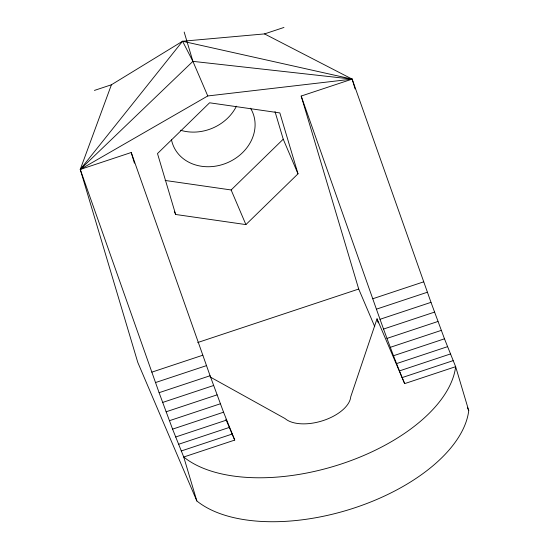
<?xml version="1.0" encoding="UTF-8"?>
<svg xmlns="http://www.w3.org/2000/svg" width="549" height="549" viewBox="0 0 549 549"><rect width="100%" height="100%" fill="white"/><g stroke="black" fill="none" stroke-linecap="round" stroke-linejoin="round"><path stroke-width="0.82" d="M283.963 27.45L264.529 33.908L182.563 41.244L111.413 84.772L80.257 169.442L137.792 362.436L196.844 500.969A149.417 78.068 -16.6 0 0 354.935 507.75A149.417 78.068 -16.6 0 0 468.743 410.638L455.643 366.684L404.661 383.621L377.033 318.818L350.742 396.769A35.857 18.735 -16.6 0 1 323.382 420.507A35.857 18.735 -16.6 0 1 285.082 418.578L210.102 376.943M196.844 500.969L183.743 457.015L234.725 440.078L223.56 412.196L210.082 375.742L131.238 152.498L80.257 169.442L182.563 41.244L352.156 79.118L430.999 302.348L444.477 338.802L455.643 366.684A149.417 78.068 -16.6 0 1 341.835 463.802A149.417 78.068 -16.6 0 1 183.743 457.015L172.578 429.133L159.1 392.679L80.257 169.442L192.905 61.358L352.156 79.118L355.086 88.931M165.119 180.449L231.136 189.968L283.236 139.192L275.008 111.584M245.904 224.596L298.004 173.82L279.846 112.922L209.594 102.793L157.494 153.569L175.646 214.474L245.904 224.596L231.136 189.968M80.257 169.442L207.769 95.958L352.156 79.118L264.529 33.908M94.421 90.42L111.413 84.772M374.761 326.689L358.71 289.042L301.181 96.054L352.156 79.118M197.715 342.528L358.71 289.042M151.833 372.153L202.814 355.217M301.181 96.054L372.75 298.759L423.725 281.822M155.491 382.564L206.472 365.627M372.75 298.759L376.408 309.169L427.39 292.233M159.1 392.679L210.082 375.742M376.408 309.169L380.018 319.285L430.999 302.348M162.628 402.444L213.609 385.508M380.018 319.285L383.545 329.05L434.527 312.113M166.066 411.805L217.04 394.868M383.545 329.05L386.983 338.41L437.958 321.474M169.387 420.712L220.369 403.776M386.983 338.41L390.305 347.318L441.286 330.381M172.578 429.133L223.56 412.196M390.305 347.318L393.496 355.738L444.477 338.802M175.625 437.011L226.607 420.067M393.496 355.738L396.543 363.61L447.524 346.673M178.514 444.306L229.496 427.369M396.543 363.61L399.432 370.911L450.406 353.975M181.225 450.99L232.2 434.046M399.432 370.911L402.136 377.588L453.117 360.652M182.563 41.244L192.905 61.358L207.769 95.958M467.398 407.488L468.743 410.638M283.236 139.192L298.004 173.82M174.308 211.324L175.646 214.474M225.831 419.223L234.725 440.078M402.136 377.588L404.661 383.621M377.033 318.818L378.247 322.887M184.169 32.055L192.905 61.358M131.238 152.498L134.409 163.149M250.529 108.215A43.035 36.625 -23.1 0 1 226.119 163.259A43.035 36.625 -23.1 0 1 171.439 139.508M236.441 106.177A43.035 36.625 -23.1 0 1 180.539 130.237"/></g></svg>
